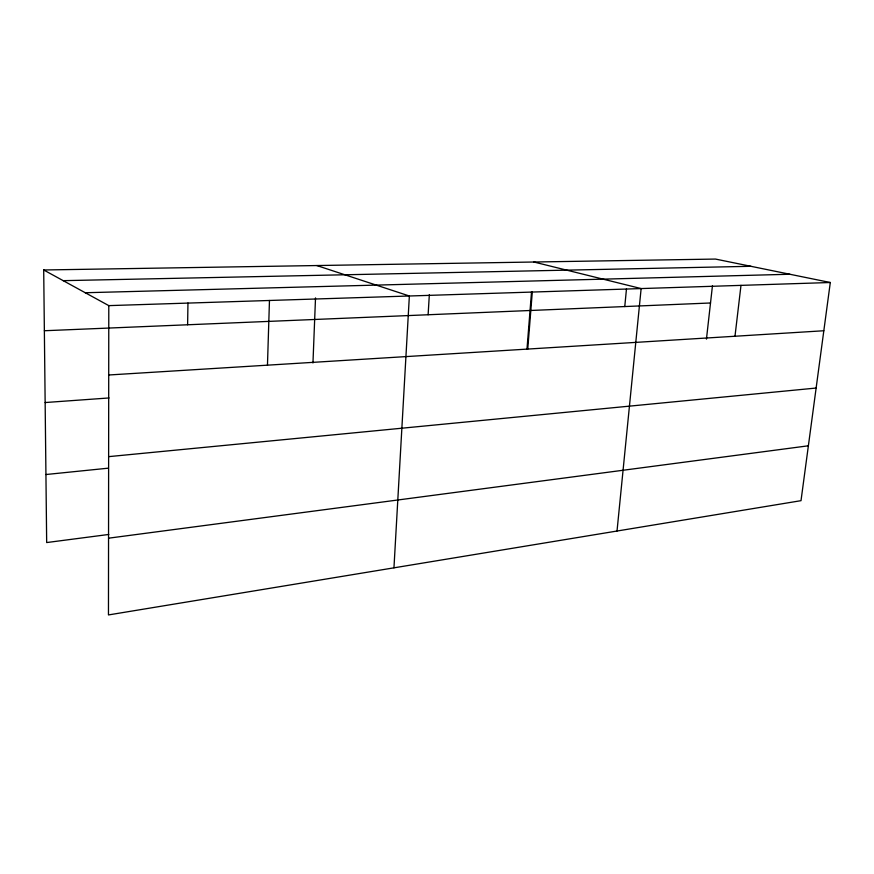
<?xml version="1.0" encoding="UTF-8"?>
<svg xmlns="http://www.w3.org/2000/svg" width="874" height="874" viewBox="0 0 874 874"><rect width="100%" height="100%" fill="white"/><g stroke="black" fill="none" stroke-linecap="round" stroke-linejoin="round"><path stroke-width="1.31" d="M43.7 269.979L108.791 305.627L108.463 614.935L801.01 500.671L830.3 282.51L715.467 259.065L43.7 269.979L46.672 542.557L108.813 534.451M187.615 324.778L187.954 303.005M267.466 365.168L269.465 300.481M312.958 362.983L315.514 297.903M393.956 567.838L409.36 296.002L316.792 265.543M428.118 314.749L429.342 294.593M526.967 349.338L531.545 291.643M527.754 349.065L532.288 292.058M624.768 306.556L626.472 288.933M617.022 531.021L641.134 288.573L533.894 262.014M706.443 339.145L712.463 285.678M734.99 336.25L740.988 285.372M108.54 538.187L808.374 445.795M45.929 474.527L108.256 468.18M108.638 456.643L816.13 388.045M45.142 402.543L109.053 397.954M108.726 374.99L823.821 330.754M44.366 330.743L710.518 302.983M108.791 305.627L830.3 282.51M85.248 292.735L789.845 274.25M63.212 280.663L750.886 266.297"/></g></svg>
